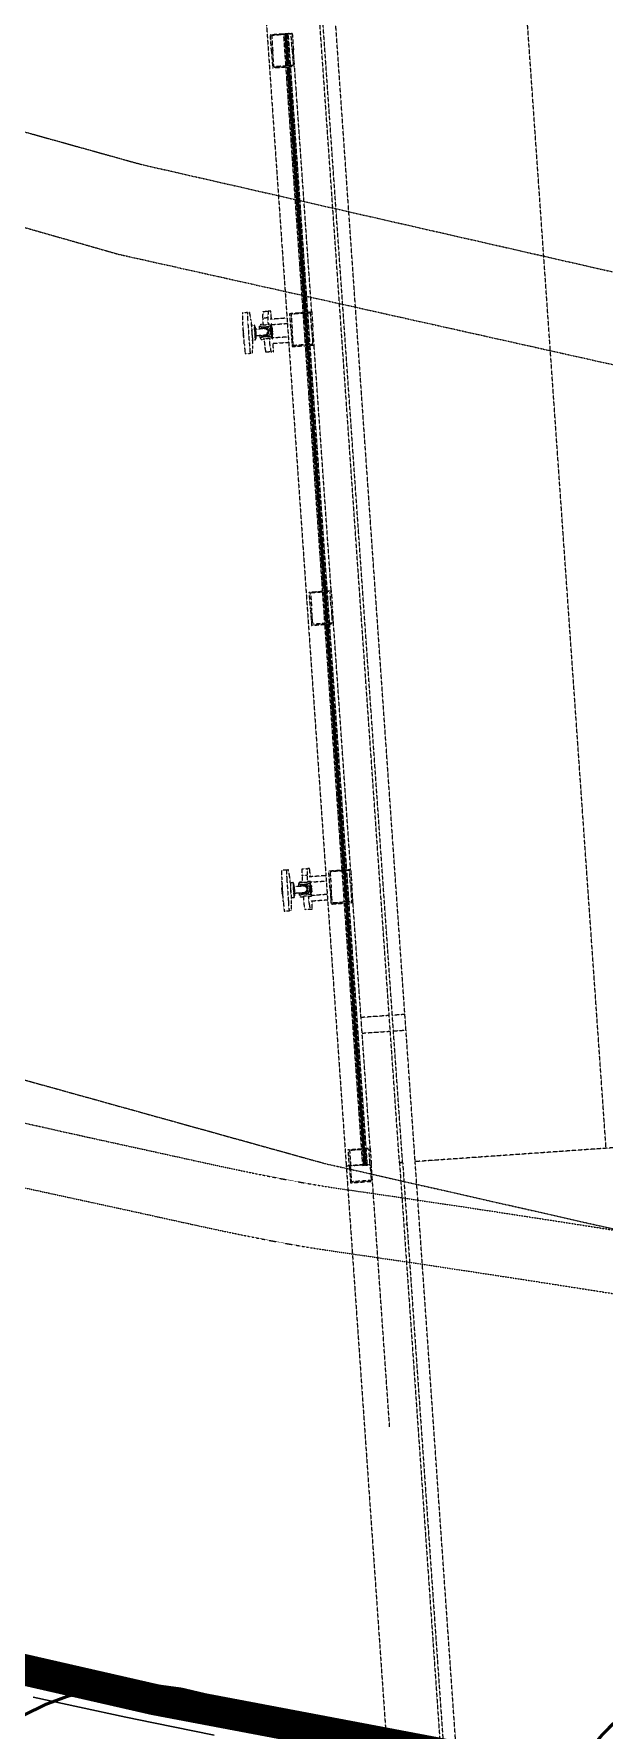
# Model space of a CAD drawing. Header units: millimetres. Extents: x 306 to 836129804, y -168137 to 818603917.
# Drawn here: x 834540654 to 834549740, y 818162277 to 818189289 of the extents above; entities that cross this region are included whole.
import ezdxf
from ezdxf.xclip import XClip

# ---------------------------------------------------------------- set-up
doc = ezdxf.new("R2010")
doc.units = ezdxf.units.MM
doc.header["$LTSCALE"] = 3
doc.header["$XCLIPFRAME"] = 0
for name, pattern in [('3A35X-LWK-LAN-DWG-1001-P00-L000-WS3-XLAN$0$HIDDEN', [0.375, 0.25, -0.125]), ('CENTER', [2, 1.25, -0.25, 0.25, -0.25]), ('DASHED', [0.75, 0.5, -0.25]), ('DASHED2', [0.375, 0.25, -0.125]), ('DGN Style 2', [1.94727e-06, 0, -1.94727e-06]), ('HIDDEN', [0.375, 0.25, -0.125])]:
    doc.linetypes.add(name, pattern=pattern)
for name, color, linetype in [('00_Xref', 7, 'Continuous'), ('22INWA-a', 6, 'CENTER'), ('3A35X-LWK-LAN-DWG-1001-P00-L000-WS3-XLAN$0$LWK_L_TREE_code', 252, 'Continuous'), ('_ANCILIARY HATCH', 1, 'Continuous'), ('_landscape', 1, 'HIDDEN'), ('_P34', 251, 'Continuous'), ('_PARCEL BOUNDARY', 10, 'DASHED'), ('AR-ROAD_AR_BS_MI_', 251, 'Continuous')]:
    doc.layers.add(name, color=color, linetype=linetype)
for name, color, linetype, lineweight in [('A-DETL-MBND', 251, 'Continuous', 13), ('A-FLOR', 251, 'Continuous', 13), ('A-FLOR-HRAL', 251, 'Continuous', 13), ('A-GENM', 251, 'Continuous', 5), ('A-MASS', 251, 'Continuous', 13), ('ADS280__', 251, 'Continuous', 13), ('ADS280_B', 251, 'Continuous', 13), ('ADS280_BSteel', 251, 'Continuous', 13), ('LWK-GA_PLANTERWALL', 251, 'Continuous', 30)]:
    doc.layers.add(name, color=color, linetype=linetype, lineweight=lineweight)

# ---------------------------------------------------------------- blocks, each defined once
blk = doc.blocks.new('x-baseplan')
at = {"layer": 'AR-ROAD_AR_BS_MI_', "color": 8, "linetype": 'DGN Style 2', "flags": 128}
for points in [[(834535.9, 818189.013), (834542.365, 818187.211), (834552.454, 818184.913), (834554.355, 818184.534), (834556.444, 818184.118), (834560.446, 818183.392), (834564.461, 818182.737), (834568.486, 818182.152), (834572.521, 818181.637), (834580.728, 818181.152)], [(834535.563, 818187.615), (834542.012, 818185.778), (834552.197, 818183.506), (834556.186, 818182.71), (834560.189, 818181.985), (834564.203, 818181.33), (834568.229, 818180.745), (834573.74, 818180.042)], [(834532.49, 818174.86), (834545.292, 818171.3), (834553.397, 818169.464)], [(834545.641, 818171.221), (834553.397, 818169.464), (834561.667, 818168.187)]]:
    blk.add_lwpolyline(points, dxfattribs=at)
at = {"layer": 'AR-ROAD_AR_BS_MI_', "color": 8, "linetype": 'DGN Style 2'}
for points, knots in [([(834538.777, 818172.349), (834540.784, 818171.872), (834542.707, 818171.466), (834544.592, 818171.035), (834547.107, 818170.672), (834548.635, 818170.439), (834550.163, 818170.197)], [0, 0, 0, 0, 0.271296, 0.558854, 0.558854, 1, 1, 1, 1]), ([(834538.535, 818171.346), (834540.562, 818170.897), (834542.488, 818170.49), (834544.409, 818170.051), (834548.912, 818169.401), (834553.779, 818168.607), (834558.641, 818167.776), (834562.324, 818167.306), (834564.62, 818166.967), (834567.293, 818166.654), (834569.14, 818166.468), (834571.076, 818166.28), (834572.642, 818166.119), (834572.73, 818166.11)], [0, 0, 0, 0, 0.085908, 0.176337, 0.176337, 0.493305, 0.617997, 0.617997, 0.825815, 0.825815, 0.859067, 0.992071, 1, 1, 1, 1])]:
    blk.add_open_spline(points, degree=3, knots=knots, dxfattribs=at)
blk = doc.blocks.new('Railing - End-Caps_0070CER10-01A-V10-BRIDGE DECK LEVEL')
at = {"layer": 'A-FLOR-HRAL'}
for p, q in [((-39, 0), (-37, 0)), ((-37, 0), (-7, 0)), ((11, 0), (37, 0)), ((37, 0), (40, 0)), ((-37, -2), (-39, -2)), ((-19, -2), (-37, -2)), ((37, -2), (19, -2)), ((40, -2), (37, -2))]:
    blk.add_line(p, q, dxfattribs=at)
blk = doc.blocks.new('A')
at = {"layer": 'A-DETL-MBND', "linetype": 'DASHED2', "ltscale": 5}
blk.add_line((834546585, 818170343), (834546588, 818170293), dxfattribs=at)
at = {"layer": 'A-FLOR', "linetype": 'DASHED2', "ltscale": 5}
blk.add_line((834549771, 818171542), (834547177, 818208652), dxfattribs=at)
at = {"layer": 'A-FLOR-HRAL', "linetype": 'DASHED2', "ltscale": 5}
for p, q in [((834546479, 818171312), (834543885, 818208422)), ((834546529, 818171316), (834543935, 818208425)), ((834544631, 818189277), (834544665, 818188778)), ((834544650, 818189278), (834544684, 818188780)), ((834544652, 818189279), (834544687, 818188780)), ((834544660, 818189279), (834544695, 818188780)), ((834544661, 818189279), (834544696, 818188780)), ((834544662, 818189279), (834544697, 818188781)), ((834544668, 818189280), (834544703, 818188781)), ((834544669, 818189280), (834544704, 818188781)), ((834544670, 818189280), (834544705, 818188781)), ((834544671, 818189280), (834544706, 818188781)), ((834544678, 818189280), (834544712, 818188782)), ((834544679, 818189280), (834544713, 818188782)), ((834544680, 818189281), (834544715, 818188782)), ((834544688, 818189281), (834544723, 818188782)), ((834544690, 818189281), (834544725, 818188782)), ((834544744, 818188784), (834544709, 818189283)), ((834544666, 818188763), (834544940, 818184853)), ((834544686, 818188765), (834544959, 818184854)), ((834544688, 818188765), (834544961, 818184854)), ((834544696, 818188765), (834544969, 818184855)), ((834544697, 818188766), (834544970, 818184855)), ((834544698, 818188766), (834544971, 818184855)), ((834544704, 818188766), (834544978, 818184856)), ((834544705, 818188766), (834544979, 818184856)), ((834544706, 818188766), (834544980, 818184856)), ((834544707, 818188766), (834544981, 818184856)), ((834544714, 818188767), (834544987, 818184856)), ((834544715, 818188767), (834544988, 818184856)), ((834544716, 818188767), (834544989, 818184856)), ((834544724, 818188767), (834544997, 818184857)), ((834544726, 818188768), (834544999, 818184857)), ((834545018, 818184858), (834544745, 818188769)), ((834544941, 818184838), (834544976, 818184339)), ((834544960, 818184839), (834544995, 818184341)), ((834544962, 818184839), (834544997, 818184341)), ((834544970, 818184840), (834545005, 818184341)), ((834544971, 818184840), (834545006, 818184341)), ((834544972, 818184840), (834545007, 818184341)), ((834544979, 818184841), (834545014, 818184342)), ((834544980, 818184841), (834545015, 818184342)), ((834544981, 818184841), (834545016, 818184342)), ((834544982, 818184841), (834545017, 818184342)), ((834544988, 818184841), (834545023, 818184342)), ((834544989, 818184841), (834545024, 818184343)), ((834544990, 818184841), (834545025, 818184343)), ((834544998, 818184842), (834545033, 818184343)), ((834545000, 818184842), (834545035, 818184343)), ((834545054, 818184345), (834545019, 818184843)), ((834544977, 818184324), (834545250, 818180414)), ((834544996, 818184326), (834545269, 818180415)), ((834544998, 818184326), (834545272, 818180415)), ((834545006, 818184326), (834545279, 818180416)), ((834545007, 818184326), (834545281, 818180416)), ((834545008, 818184326), (834545282, 818180416)), ((834545015, 818184327), (834545288, 818180416)), ((834545016, 818184327), (834545289, 818180416)), ((834545017, 818184327), (834545290, 818180417)), ((834545018, 818184327), (834545291, 818180417)), ((834545024, 818184327), (834545297, 818180417)), ((834545025, 818184328), (834545298, 818180417)), ((834545026, 818184328), (834545300, 818180417)), ((834545034, 818184328), (834545307, 818180418)), ((834545036, 818184328), (834545310, 818180418)), ((834545329, 818180419), (834545055, 818184330)), ((834545251, 818180399), (834545286, 818179900)), ((834545270, 818180400), (834545305, 818179901)), ((834545273, 818180400), (834545307, 818179902)), ((834545280, 818180401), (834545315, 818179902)), ((834545282, 818180401), (834545317, 818179902)), ((834545283, 818180401), (834545318, 818179902)), ((834545289, 818180401), (834545324, 818179903)), ((834545290, 818180401), (834545325, 818179903)), ((834545291, 818180402), (834545326, 818179903)), ((834545292, 818180402), (834545327, 818179903)), ((834545298, 818180402), (834545333, 818179903)), ((834545299, 818180402), (834545334, 818179903)), ((834545301, 818180402), (834545336, 818179903)), ((834545308, 818180403), (834545343, 818179904)), ((834545311, 818180403), (834545346, 818179904)), ((834545365, 818179905), (834545330, 818180404)), ((834545287, 818179885), (834545560, 818175975)), ((834545306, 818179886), (834545580, 818175976)), ((834545309, 818179887), (834545582, 818175976)), ((834545316, 818179887), (834545590, 818175977)), ((834545318, 818179887), (834545591, 818175977)), ((834545319, 818179887), (834545592, 818175977)), ((834545325, 818179888), (834545598, 818175977)), ((834545326, 818179888), (834545599, 818175977)), ((834545327, 818179888), (834545600, 818175977)), ((834545328, 818179888), (834545601, 818175977)), ((834545334, 818179888), (834545608, 818175978)), ((834545335, 818179888), (834545608, 818175978)), ((834545337, 818179888), (834545610, 818175978)), ((834545344, 818179889), (834545618, 818175979)), ((834545347, 818179889), (834545620, 818175979)), ((834545639, 818175980), (834545366, 818179891)), ((834545562, 818175960), (834545596, 818175461)), ((834545581, 818175961), (834545615, 818175462)), ((834545583, 818175961), (834545618, 818175462)), ((834545591, 818175962), (834545625, 818175463)), ((834545592, 818175962), (834545627, 818175463)), ((834545593, 818175962), (834545628, 818175463)), ((834545599, 818175962), (834545634, 818175463)), ((834545600, 818175962), (834545635, 818175464)), ((834545601, 818175962), (834545636, 818175464)), ((834545602, 818175962), (834545637, 818175464)), ((834545609, 818175963), (834545643, 818175464)), ((834545610, 818175963), (834545644, 818175464)), ((834545611, 818175963), (834545646, 818175464)), ((834545619, 818175964), (834545654, 818175465)), ((834545621, 818175964), (834545656, 818175465)), ((834545675, 818175466), (834545640, 818175965)), ((834545597, 818175446), (834545871, 818171535)), ((834545616, 818175447), (834545890, 818171537)), ((834545619, 818175447), (834545892, 818171537)), ((834545627, 818175448), (834545900, 818171537)), ((834545628, 818175448), (834545901, 818171538)), ((834545629, 818175448), (834545902, 818171538)), ((834545635, 818175449), (834545909, 818171538)), ((834545636, 818175449), (834545910, 818171538)), ((834545637, 818175449), (834545911, 818171538)), ((834545638, 818175449), (834545912, 818171538)), ((834545644, 818175449), (834545918, 818171539)), ((834545645, 818175449), (834545919, 818171539)), ((834545647, 818175449), (834545920, 818171539)), ((834545655, 818175450), (834545928, 818171539)), ((834545657, 818175450), (834545930, 818171540)), ((834545949, 818171541), (834545676, 818175451)), ((834545872, 818171520), (834545889, 818171271)), ((834545891, 818171522), (834545908, 818171272)), ((834545893, 818171522), (834545911, 818171273)), ((834545901, 818171522), (834545918, 818171273)), ((834545902, 818171523), (834545920, 818171273)), ((834545903, 818171523), (834545921, 818171273)), ((834545910, 818171523), (834545927, 818171274)), ((834545911, 818171523), (834545928, 818171274)), ((834545912, 818171523), (834545929, 818171274)), ((834545913, 818171523), (834545930, 818171274)), ((834545919, 818171524), (834545936, 818171274)), ((834545920, 818171524), (834545937, 818171274)), ((834545921, 818171524), (834545939, 818171275)), ((834545929, 818171524), (834545946, 818171275)), ((834545931, 818171525), (834545949, 818171275)), ((834545968, 818171277), (834545950, 818171526)), ((834545910, 818171273), (834545892, 818171271)), ((834545918, 818171273), (834545911, 818171273)), ((834545921, 818171273), (834545920, 818171273)), ((834545927, 818171274), (834545921, 818171273)), ((834545928, 818171274), (834545927, 818171274)), ((834545929, 818171274), (834545928, 818171274)), ((834545930, 818171274), (834545929, 818171274)), ((834545936, 818171274), (834545930, 818171274)), ((834545937, 818171274), (834545936, 818171274)), ((834545946, 818171275), (834545939, 818171275)), ((834545965, 818171276), (834545947, 818171275)), ((834546479, 818171312), (834546529, 818171316)), ((834546529, 818171316), (834546479, 818171312)), ((834546480, 818171305), (834548556, 818141610)), ((834546530, 818171309), (834548602, 818141663))]:
    blk.add_line(p, q, dxfattribs=at)
at = {"layer": 'A-FLOR-HRAL', "linetype": 'DASHED2', "ltscale": 5, "flags": 128}
for points in [[(834545892, 818171271), (834545891, 818171271), (834545890, 818171271), (834545890, 818171271), (834545890, 818171271), (834545889, 818171271), (834545889, 818171271)], [(834545911, 818171273), (834545910, 818171273), (834545910, 818171272), (834545909, 818171272), (834545909, 818171272), (834545908, 818171272), (834545908, 818171272)], [(834545920, 818171273), (834545920, 818171273), (834545920, 818171273), (834545919, 818171273), (834545919, 818171273), (834545919, 818171273), (834545919, 818171273), (834545918, 818171273)], [(834545949, 818171275), (834545949, 818171275), (834545948, 818171275), (834545948, 818171275), (834545948, 818171275), (834545947, 818171275), (834545946, 818171275)], [(834545968, 818171277), (834545968, 818171277), (834545968, 818171277), (834545967, 818171277), (834545967, 818171276), (834545966, 818171276), (834545965, 818171276)]]:
    blk.add_lwpolyline(points, dxfattribs=at)
at = {"layer": 'A-GENM', "linetype": 'DASHED2', "ltscale": 5}
for p, q in [((834544092, 818184854), (834544057, 818184851)), ((834544111, 818184749), (834544092, 818184854)), ((834544302, 818184761), (834544306, 818184869)), ((834544306, 818184869), (834544386, 818184874)), ((834544386, 818184874), (834544382, 818184767)), ((834544424, 818184877), (834544386, 818184874)), ((834544057, 818184851), (834543977, 818184846)), ((834544007, 818184347), (834543982, 818184696)), ((834544062, 818184701), (834544086, 818184352)), ((834544166, 818184651), (834544123, 818184648)), ((834544181, 818184628), (834544167, 818184650)), ((834544176, 818184589), (834544171, 818184589)), ((834544181, 818184583), (834544177, 818184589)), ((834544250, 818184633), (834544261, 818184657)), ((834544304, 818184661), (834544261, 818184658)), ((834544261, 818184657), (834544304, 818184660)), ((834544300, 818184650), (834544304, 818184660)), ((834544382, 818184767), (834544302, 818184761)), ((834544332, 818184605), (834544328, 818184605)), ((834544394, 818184666), (834544389, 818184657)), ((834544437, 818184670), (834544394, 818184667)), ((834544394, 818184666), (834544436, 818184669)), ((834544436, 818184669), (834544426, 818184645)), ((834544447, 818184608), (834544442, 818184608)), ((834544450, 818184587), (834544445, 818184660)), ((834544451, 818184602), (834544447, 818184608)), ((834544451, 818184577), (834544450, 818184584)), ((834543989, 818184576), (834543986, 818184570)), ((834543993, 818184472), (834543997, 818184466)), ((834544125, 818184575), (834544120, 818184575)), ((834544127, 818184485), (834544131, 818184486)), ((834544138, 818184205), (834544142, 818184313)), ((834544140, 818184413), (834544183, 818184416)), ((834544179, 818184479), (834544184, 818184479)), ((834544183, 818184417), (834544194, 818184442)), ((834544184, 818184479), (834544187, 818184486)), ((834544277, 818184424), (834544263, 818184446)), ((834544277, 818184424), (834544320, 818184427)), ((834544278, 818184423), (834544321, 818184426)), ((834544320, 818184427), (834544315, 818184436)), ((834544352, 818184220), (834544333, 818184325)), ((834544336, 818184485), (834544340, 818184485)), ((834544404, 818184442), (834544410, 818184433)), ((834544410, 818184433), (834544453, 818184436)), ((834544410, 818184432), (834544453, 818184435)), ((834544413, 818184330), (834544431, 818184226)), ((834544439, 818184459), (834544453, 818184436)), ((834544450, 818184498), (834544455, 818184498)), ((834544454, 818184525), (834544453, 818184536)), ((834544455, 818184517), (834544454, 818184523)), ((834544460, 818184446), (834544455, 818184513)), ((834544455, 818184498), (834544458, 818184505)), ((834544022, 818184197), (834544102, 818184203)), ((834544102, 818184203), (834544138, 818184205)), ((834544431, 818184226), (834544352, 818184220)), ((834544431, 818184226), (834544470, 818184229)), ((834544679, 818175973), (834544599, 818175968)), ((834544711, 818175975), (834544679, 818175973)), ((834544729, 818175871), (834544711, 818175975)), ((834544927, 818175883), (834544930, 818175991)), ((834544930, 818175991), (834545010, 818175996)), ((834545010, 818175996), (834545007, 818175889)), ((834545044, 818175999), (834545010, 818175996)), ((834544607, 818175697), (834544604, 818175691)), ((834544629, 818175468), (834544605, 818175818)), ((834544684, 818175823), (834544709, 818175474)), ((834544742, 818175697), (834544738, 818175697)), ((834544784, 818175773), (834544741, 818175770)), ((834544797, 818175749), (834544784, 818175772)), ((834544794, 818175710), (834544789, 818175710)), ((834544798, 818175705), (834544794, 818175710)), ((834544876, 818175755), (834544886, 818175779)), ((834544929, 818175783), (834544886, 818175780)), ((834544886, 818175779), (834544928, 818175782)), ((834544925, 818175772), (834544928, 818175782)), ((834545007, 818175889), (834544927, 818175883)), ((834544959, 818175727), (834544955, 818175727)), ((834545018, 818175788), (834545014, 818175779)), ((834545018, 818175788), (834545061, 818175791)), ((834545062, 818175792), (834545019, 818175789)), ((834545061, 818175791), (834545052, 818175767)), ((834545065, 818175773), (834545064, 818175782)), ((834545072, 818175730), (834545067, 818175730)), ((834545068, 818175726), (834545068, 818175734)), ((834545076, 818175724), (834545072, 818175730)), ((834544610, 818175594), (834544614, 818175588)), ((834544614, 818175588), (834544617, 818175588)), ((834544744, 818175607), (834544749, 818175607)), ((834544756, 818175327), (834544759, 818175435)), ((834544757, 818175534), (834544800, 818175537)), ((834544797, 818175600), (834544802, 818175601)), ((834544801, 818175539), (834544810, 818175563)), ((834544802, 818175601), (834544805, 818175607)), ((834544902, 818175546), (834544889, 818175568)), ((834544902, 818175546), (834544945, 818175549)), ((834544902, 818175545), (834544945, 818175548)), ((834544940, 818175558), (834544960, 818175560)), ((834544945, 818175549), (834544940, 818175558)), ((834544975, 818175342), (834544958, 818175447)), ((834544963, 818175607), (834544967, 818175607)), ((834545029, 818175564), (834545035, 818175555)), ((834545035, 818175555), (834545077, 818175558)), ((834545035, 818175554), (834545078, 818175557)), ((834545037, 818175452), (834545055, 818175348)), ((834545065, 818175581), (834545077, 818175558)), ((834545074, 818175620), (834545079, 818175620)), ((834545076, 818175616), (834545075, 818175623)), ((834545079, 818175568), (834545079, 818175576)), ((834545080, 818175620), (834545083, 818175627)), ((834544644, 818175319), (834544724, 818175325)), ((834544724, 818175325), (834544756, 818175327)), ((834545055, 818175348), (834544975, 818175342)), ((834545055, 818175348), (834545090, 818175350))]:
    blk.add_line(p, q, dxfattribs=at)
at = {"layer": 'A-GENM', "linetype": 'DASHED2', "ltscale": 5, "flags": 128}
for points in [[(834544389, 818184657), (834544368, 818184655), (834544344, 818184653), (834544321, 818184651), (834544300, 818184650)], [(834544315, 818184436), (834544336, 818184438), (834544359, 818184440), (834544382, 818184441), (834544404, 818184442)], [(834545014, 818175779), (834544993, 818175776), (834544970, 818175775), (834544947, 818175773), (834544925, 818175772)], [(834544961, 818175560), (834544984, 818175562), (834545008, 818175563), (834545029, 818175564)]]:
    blk.add_lwpolyline(points, dxfattribs=at)
at = {"layer": 'A-GENM', "linetype": 'DASHED2', "ltscale": 5}
for centre, major_axis, ratio, start_param, end_param in [((834544435, 818184727), (-10, 150), 0.034951, 4.830399, 6.283185), ((834543988, 818184696), (-10, 150), 0.034951, 0, 1.570796), ((834544067, 818184702), (-10, 150), 0.034951, 0, 1.570796), ((834544124, 818184530), (-16, 230), 0.034951, 5.237096, 5.968692), ((834544132, 818184531), (-8, 118), 0.034951, 0, 3.278355), ((834544174, 818184534), (-8, 118), 0.034951, 6.146423, 9.56154), ((834544107, 818184529), (-5.9, 84.8), 0.999389, 5.319936, 5.381237), ((834544175, 818184534), (-3.8, 54.9), 0.034951, 5.609987, 7.853982), ((834544180, 818184534), (-3.8, 54.9), 0.034951, 5.365764, 7.853982), ((834544184, 818184534), (-3.4, 48.8), 0.034951, 4.712389, 7.853982), ((834544270, 818184540), (-8, 118), 0.034951, 6.176011, 6.419948), ((834544338, 818184545), (-5.9, 84.8), 0.999389, 0.359433, 0.938517), ((834544336, 818184545), (-4.4, 63.2), 0.999389, 0, 0.649704), ((834544332, 818184545), (-4.2, 59.9), 0.999389, 0, 0.509055), ((834544320, 818184544), (-16, 230), 0.034951, 0.336403, 1.084883), ((834544313, 818184543), (-8, 118), 0.034951, 6.176011, 6.419948), ((834544332, 818184545), (-4.2, 59.9), 0.999389, 4.494209, 6.283185), ((834544336, 818184545), (-4.4, 63.2), 0.999389, 3.141593, 6.283185), ((834544336, 818184545), (-4.2, 59.9), 0.999389, 3.141593, 6.283185), ((834544338, 818184545), (-5.9, 84.8), 0.999389, 3.501026, 5.923752), ((834544400, 818184550), (-16, 230), 0.034951, 0.336403, 1.083893), ((834544402, 818184550), (-8, 118), 0.034951, 6.176011, 6.419948), ((834544445, 818184553), (-8, 118), 0.034951, 5.088253, 6.419948), ((834544445, 818184553), (-3.2, 45.6), 0.034951, 6.021386, 7.853982), ((834544446, 818184553), (-3.8, 54.9), 0.034951, 5.609987, 7.853982), ((834544451, 818184553), (-3.8, 54.9), 0.034951, 5.365764, 7.853982), ((834544451, 818184553), (-3.8, 54.9), 0.034951, 5.161188, 5.314383), ((834544455, 818184553), (-3.4, 48.8), 0.034951, 4.712389, 7.853982), ((834543990, 818184521), (-3.4, 48.8), 0.034951, 5.047689, 7.853982), ((834543990, 818184521), (-3.4, 48.8), 0.034951, 1.570796, 4.216634), ((834543993, 818184521), (-3.8, 54.9), 0.034951, 5.609987, 7.853982), ((834543993, 818184521), (-3.8, 54.9), 0.034951, 1.570796, 3.814791), ((834544012, 818184347), (-10, 150), 0.034951, 1.570796, 3.141593), ((834544092, 818184353), (-10, 150), 0.034951, 1.570796, 3.141593), ((834544127, 818184530), (-3.2, 45.6), 0.034951, 0, 0.261799), ((834544127, 818184530), (-3.2, 45.6), 0.034951, 0.303296, 0.523599), ((834544127, 818184530), (-3.2, 45.6), 0.034951, 0.546987, 0.785398), ((834544127, 818184530), (-3.2, 45.6), 0.034951, 0.800051, 1.047198), ((834544127, 818184530), (-3.2, 45.6), 0.034951, 1.056095, 1.308997), ((834544127, 818184530), (-3.2, 45.6), 0.034951, 1.313289, 1.570796), ((834544127, 818184530), (-3.2, 45.6), 0.034951, 1.570796, 1.828304), ((834544127, 818184530), (-3.2, 45.6), 0.034951, 1.832596, 2.085498), ((834544127, 818184530), (-3.2, 45.6), 0.034951, 2.094395, 2.341541), ((834544127, 818184530), (-3.2, 45.6), 0.034951, 2.356194, 2.594606), ((834544127, 818184530), (-3.2, 45.6), 0.034951, 2.617994, 2.859768), ((834544127, 818184530), (-3.2, 45.6), 0.034951, 2.879793, 3.141593), ((834544124, 818184530), (-16, 230), 0.034951, 3.477995, 4.188132), ((834544174, 818184534), (-3.2, 45.6), 0.034951, 6.021386, 7.816197), ((834544175, 818184534), (-3.8, 54.9), 0.034951, 1.570796, 3.814791), ((834544174, 818184534), (-3.2, 45.6), 0.034951, 1.570796, 3.403392), ((834544107, 818184529), (-5.9, 84.8), 0.999389, 4.043556, 4.104856), ((834544180, 818184534), (-3.8, 54.9), 0.034951, 1.570796, 3.890964), ((834544180, 818184534), (-3.8, 54.9), 0.034951, 5.161188, 5.314383), ((834544184, 818184534), (-3.4, 48.8), 0.034951, 1.570796, 4.712389), ((834544180, 818184534), (-3.8, 54.9), 0.034951, 4.148492, 4.444839), ((834544180, 818184534), (-3.8, 54.9), 0.034951, 3.958398, 4.110395), ((834544338, 818184545), (-5.9, 84.8), 0.999389, 2.196137, 2.782159), ((834544270, 818184540), (-8, 118), 0.034951, 3.00483, 3.248767), ((834544336, 818184545), (-4.4, 63.2), 0.999389, 2.485102, 3.141593), ((834544332, 818184545), (-4.2, 59.9), 0.999389, 2.577024, 3.141593), ((834544313, 818184543), (-8, 118), 0.034951, 3.00483, 3.248767), ((834544320, 818184544), (-16, 230), 0.034951, 2.057157, 2.827099), ((834544332, 818184545), (-4.2, 59.9), 0.999389, 3.141593, 4.48799), ((834544329, 818184545), (-3.5, 49.9), 0.999389, 4.039191, 4.092519), ((834544329, 818184545), (-3.5, 49.9), 0.999389, 4.467084, 4.48799), ((834544400, 818184550), (-16, 230), 0.034951, 2.058159, 2.827099), ((834544402, 818184550), (-8, 118), 0.034951, 3.00483, 3.248767), ((834544446, 818184553), (-3.8, 54.9), 0.034951, 1.570796, 3.814791), ((834544445, 818184553), (-3.2, 45.6), 0.034951, 1.570796, 3.403392), ((834544451, 818184553), (-3.8, 54.9), 0.034951, 1.570796, 3.890964), ((834544445, 818184553), (-8, 118), 0.034951, 4.578471, 4.61024), ((834544445, 818184553), (-8, 118), 0.034951, 3.00483, 4.336525), ((834544455, 818184553), (-3.4, 48.8), 0.034951, 1.570796, 4.712389), ((834544451, 818184553), (-3.8, 54.9), 0.034951, 4.148492, 4.444839), ((834544451, 818184553), (-3.8, 54.9), 0.034951, 3.958398, 4.110395), ((834544459, 818184378), (-10, 150), 0.034951, 3.141593, 4.579469), ((834544609, 818175818), (-10, 150), 0.031758, 0, 1.570796), ((834544689, 818175823), (-10, 150), 0.031758, 0, 1.570796), ((834545055, 818175849), (-10, 150), 0.031758, 4.830399, 6.283185), ((834544607, 818175642), (-3.4, 48.8), 0.031758, 5.068635, 7.853982), ((834544611, 818175643), (-3.8, 54.9), 0.031758, 5.609987, 7.853982), ((834544616, 818175643), (-8, 118), 0.031758, 0, 3.278355), ((834544742, 818175652), (-16, 230), 0.031758, 5.222504, 5.968692), ((834544749, 818175652), (-8, 118), 0.031758, 0, 3.278355), ((834544744, 818175652), (-3.2, 45.6), 0.031758, 0, 0.261799), ((834544744, 818175652), (-3.2, 45.6), 0.031758, 0.303296, 0.523599), ((834544744, 818175652), (-3.2, 45.6), 0.031758, 0.546987, 0.785398), ((834544744, 818175652), (-3.2, 45.6), 0.031758, 0.800051, 1.047198), ((834544744, 818175652), (-3.2, 45.6), 0.031758, 1.056095, 1.308997), ((834544792, 818175655), (-8, 118), 0.031758, 6.146423, 9.56154), ((834544793, 818175655), (-3.8, 54.9), 0.031758, 5.609987, 7.853982), ((834544722, 818175650), (-5.9, 84.8), 0.999496, 5.279988, 5.334941), ((834544792, 818175655), (-3.2, 45.6), 0.031758, 6.021386, 7.853982), ((834544798, 818175656), (-3.8, 54.9), 0.031758, 5.3912, 7.853982), ((834544801, 818175656), (-3.4, 48.8), 0.031758, 4.712389, 7.853982), ((834544798, 818175656), (-3.8, 54.9), 0.031758, 5.161188, 5.320797), ((834544894, 818175662), (-8, 118), 0.031758, 6.176011, 6.419948), ((834544964, 818175667), (-5.9, 84.8), 0.999496, 0.359433, 0.938517), ((834544963, 818175667), (-4.4, 63.2), 0.999496, 0, 0.649704), ((834544959, 818175667), (-4.2, 59.9), 0.999496, 0, 0.558194), ((834544945, 818175666), (-16, 230), 0.031758, 0.336403, 1.084871), ((834544937, 818175665), (-8, 118), 0.031758, 5.984711, 6.419948), ((834544959, 818175667), (-4.2, 59.9), 0.999496, 3.141593, 6.283185), ((834544963, 818175667), (-4.4, 63.2), 0.999496, 3.141593, 6.283185), ((834544963, 818175667), (-4.2, 59.9), 0.999496, 3.141593, 6.283185), ((834544964, 818175667), (-5.9, 84.8), 0.999496, 3.501026, 5.923752), ((834544956, 818175667), (-3.5, 49.9), 0.999496, 4.884202, 4.936788), ((834545024, 818175671), (-16, 230), 0.031758, 0.336403, 1.083905), ((834545027, 818175672), (-8, 118), 0.031758, 6.176011, 6.419948), ((834545070, 818175675), (-8, 118), 0.031758, 5.088253, 6.419948), ((834545071, 818175675), (-3.8, 54.9), 0.031758, 5.609987, 7.853982), ((834545070, 818175675), (-3.2, 45.6), 0.031758, 6.021386, 7.853982), ((834545070, 818175675), (-3.2, 45.6), 0.031758, 1.570796, 3.403392), ((834545071, 818175675), (-3.8, 54.9), 0.031758, 1.570796, 3.814791), ((834545076, 818175675), (-3.8, 54.9), 0.031758, 5.3912, 7.853982), ((834545076, 818175675), (-3.8, 54.9), 0.031758, 1.570796, 3.883998), ((834545079, 818175675), (-3.4, 48.8), 0.031758, 4.712389, 7.853982), ((834545076, 818175675), (-3.8, 54.9), 0.031758, 5.161188, 5.320797), ((834545079, 818175675), (-3.4, 48.8), 0.031758, 1.570796, 4.712389), ((834544607, 818175642), (-3.4, 48.8), 0.031758, 1.570796, 4.236907), ((834544611, 818175643), (-3.8, 54.9), 0.031758, 1.570796, 3.814791), ((834544634, 818175469), (-10, 150), 0.031758, 1.570796, 3.141593), ((834544713, 818175474), (-10, 150), 0.031758, 1.570796, 3.141593), ((834544744, 818175652), (-3.2, 45.6), 0.031758, 1.313289, 1.570796), ((834544744, 818175652), (-3.2, 45.6), 0.031758, 1.570796, 1.828304), ((834544744, 818175652), (-3.2, 45.6), 0.031758, 1.832596, 2.085498), ((834544744, 818175652), (-3.2, 45.6), 0.031758, 2.094395, 2.341541), ((834544744, 818175652), (-3.2, 45.6), 0.031758, 2.356194, 2.594606), ((834544744, 818175652), (-3.2, 45.6), 0.031758, 2.617994, 2.859761), ((834544744, 818175652), (-3.2, 45.6), 0.031758, 2.879793, 3.141593), ((834544742, 818175652), (-16, 230), 0.031758, 3.477995, 4.202651), ((834544792, 818175655), (-3.2, 45.6), 0.031758, 1.570796, 3.403392), ((834544793, 818175655), (-3.8, 54.9), 0.031758, 1.570796, 3.814791), ((834544722, 818175650), (-5.9, 84.8), 0.999496, 4.089851, 4.144803), ((834544798, 818175656), (-3.8, 54.9), 0.031758, 1.570796, 3.883998), ((834544801, 818175656), (-3.4, 48.8), 0.031758, 1.570796, 4.712389), ((834544798, 818175656), (-3.8, 54.9), 0.031758, 4.157626, 4.421152), ((834544798, 818175656), (-3.8, 54.9), 0.031758, 3.964896, 4.103981), ((834544964, 818175667), (-5.9, 84.8), 0.999496, 2.196454, 2.782159), ((834544894, 818175662), (-8, 118), 0.031758, 3.00483, 3.248767), ((834544963, 818175667), (-4.4, 63.2), 0.999496, 2.485356, 3.141593), ((834544959, 818175667), (-4.2, 59.9), 0.999496, 2.577329, 3.141593), ((834544937, 818175665), (-8, 118), 0.031758, 3.00483, 3.442576), ((834544945, 818175666), (-16, 230), 0.031758, 2.057168, 2.827099), ((834545024, 818175671), (-16, 230), 0.031758, 2.058146, 2.827099), ((834545027, 818175672), (-8, 118), 0.031758, 3.00483, 3.248767), ((834545070, 818175675), (-8, 118), 0.031758, 3.00483, 4.336525), ((834545076, 818175675), (-3.8, 54.9), 0.031758, 4.157626, 4.421152), ((834545076, 818175675), (-3.8, 54.9), 0.031758, 3.964896, 4.103981), ((834545079, 818175500), (-10, 150), 0.031758, 3.141593, 4.594379)]:
    blk.add_ellipse(centre, major_axis=major_axis, ratio=ratio, start_param=start_param, end_param=end_param, dxfattribs=at)
for points, knots in [([(834544194, 818184442), (834544194, 818184444), (834544194, 818184450), (834544194, 818184459), (834544195, 818184466), (834544195, 818184473), (834544195, 818184477), (834544195, 818184481), (834544195, 818184484), (834544195, 818184486), (834544195, 818184488), (834544195, 818184489), (834544195, 818184491), (834544195, 818184493), (834544195, 818184496), (834544195, 818184498), (834544195, 818184501), (834544195, 818184502), (834544195, 818184503), (834544195, 818184504), (834544195, 818184505), (834544195, 818184507), (834544195, 818184509), (834544195, 818184512), (834544195, 818184515), (834544195, 818184518), (834544195, 818184520), (834544195, 818184522), (834544194, 818184523), (834544194, 818184525), (834544194, 818184528), (834544194, 818184532), (834544194, 818184535), (834544193, 818184539), (834544193, 818184542), (834544193, 818184545), (834544193, 818184547), (834544193, 818184549), (834544193, 818184550), (834544192, 818184552), (834544192, 818184555), (834544192, 818184558), (834544191, 818184561), (834544191, 818184563), (834544191, 818184565), (834544191, 818184566), (834544191, 818184567), (834544190, 818184568), (834544190, 818184569), (834544190, 818184572), (834544190, 818184574), (834544189, 818184577), (834544189, 818184579), (834544189, 818184581), (834544189, 818184582), (834544188, 818184584), (834544188, 818184586), (834544187, 818184589), (834544187, 818184593), (834544186, 818184597), (834544185, 818184603), (834544184, 818184611), (834544182, 818184620), (834544181, 818184625), (834544181, 818184628)], [0, 0, 0, 0, 0.066667, 0.133333, 0.2, 0.233333, 0.266667, 0.283333, 0.3, 0.316667, 0.325, 0.333333, 0.341667, 0.35, 0.366667, 0.383333, 0.391667, 0.395833, 0.4, 0.404167, 0.408333, 0.416667, 0.425, 0.433333, 0.45, 0.458333, 0.4625, 0.466667, 0.470833, 0.475, 0.483333, 0.491667, 0.5, 0.508333, 0.516667, 0.525, 0.529167, 0.533333, 0.5375, 0.541667, 0.55, 0.566667, 0.575, 0.583333, 0.591667, 0.595833, 0.6, 0.604167, 0.608333, 0.616667, 0.633333, 0.65, 0.658333, 0.666667, 0.675, 0.683333, 0.7, 0.716667, 0.733333, 0.766667, 0.8, 0.866667, 0.933333, 1, 1, 1, 1]), ([(834544249, 818184589), (834544249, 818184590), (834544249, 818184591), (834544249, 818184593), (834544249, 818184597), (834544249, 818184601), (834544249, 818184608), (834544250, 818184616), (834544250, 818184624), (834544250, 818184630), (834544250, 818184633)], [0.6920213, 0.6920213, 0.6920213, 0.6920213, 0.7, 0.7166667, 0.7333333, 0.7666667, 0.8, 0.8666667, 0.9333333, 1, 1, 1, 1]), ([(834544250, 818184633), (834544253, 818184632), (834544259, 818184630), (834544267, 818184629), (834544273, 818184627), (834544278, 818184626), (834544283, 818184625), (834544287, 818184625), (834544289, 818184624)], [0, 0, 0, 0, 0.2, 0.4, 0.5, 0.6, 0.7, 0.7957564, 0.7957564, 0.7957564, 0.7957564]), ([(834544302, 818184622), (834544305, 818184622), (834544309, 818184623), (834544314, 818184623), (834544317, 818184623), (834544321, 818184623), (834544326, 818184623), (834544330, 818184624), (834544332, 818184624)], [0, 0, 0, 0, 0.333333, 0.416667, 0.5, 0.666667, 0.833333, 1, 1, 1, 1]), ([(834544332, 818184624), (834544334, 818184624), (834544337, 818184624), (834544342, 818184625), (834544347, 818184625), (834544350, 818184625), (834544355, 818184626), (834544359, 818184626), (834544362, 818184627)], [0, 0, 0, 0, 0.166667, 0.333333, 0.5, 0.583333, 0.666667, 1, 1, 1, 1]), ([(834544362, 818184627), (834544365, 818184627), (834544370, 818184629), (834544378, 818184630), (834544384, 818184632), (834544391, 818184634), (834544397, 818184636), (834544405, 818184638), (834544415, 818184641), (834544422, 818184644), (834544426, 818184645)], [0, 0, 0, 0, 0.1, 0.2, 0.3, 0.4, 0.5, 0.6, 0.8, 1, 1, 1, 1]), ([(834544426, 818184645), (834544426, 818184642), (834544426, 818184637), (834544425, 818184628), (834544425, 818184620), (834544425, 818184614), (834544425, 818184609), (834544425, 818184606), (834544424, 818184603), (834544424, 818184601), (834544424, 818184599), (834544424, 818184597), (834544424, 818184596), (834544424, 818184593), (834544424, 818184591), (834544424, 818184588), (834544424, 818184586), (834544424, 818184585), (834544424, 818184584), (834544425, 818184583), (834544425, 818184581), (834544425, 818184579), (834544425, 818184577), (834544425, 818184574), (834544425, 818184571), (834544425, 818184568), (834544425, 818184566), (834544425, 818184565), (834544425, 818184563), (834544425, 818184561), (834544425, 818184558), (834544426, 818184555), (834544426, 818184551), (834544426, 818184548), (834544426, 818184544), (834544427, 818184541), (834544427, 818184539), (834544427, 818184538), (834544427, 818184536), (834544427, 818184535), (834544428, 818184532), (834544428, 818184528), (834544428, 818184525), (834544428, 818184523), (834544429, 818184522), (834544429, 818184520), (834544429, 818184519), (834544429, 818184518), (834544429, 818184517), (834544430, 818184515), (834544430, 818184512), (834544430, 818184509), (834544431, 818184507), (834544431, 818184506), (834544431, 818184504), (834544431, 818184502), (834544432, 818184500), (834544432, 818184497), (834544433, 818184494), (834544433, 818184490), (834544434, 818184483), (834544436, 818184475), (834544437, 818184467), (834544438, 818184461), (834544439, 818184459)], [0, 0, 0, 0, 0.066667, 0.133333, 0.2, 0.233333, 0.266667, 0.283333, 0.3, 0.316667, 0.325, 0.333333, 0.341667, 0.35, 0.366667, 0.383333, 0.391667, 0.395833, 0.4, 0.404167, 0.408333, 0.416667, 0.425, 0.433333, 0.45, 0.458333, 0.4625, 0.466667, 0.470833, 0.475, 0.483333, 0.491667, 0.5, 0.508333, 0.516667, 0.525, 0.529167, 0.533333, 0.5375, 0.541667, 0.55, 0.566667, 0.575, 0.583333, 0.591667, 0.595833, 0.6, 0.604167, 0.608333, 0.616667, 0.633333, 0.65, 0.658333, 0.666667, 0.675, 0.683333, 0.7, 0.716667, 0.733333, 0.766667, 0.8, 0.866667, 0.933333, 1, 1, 1, 1]), ([(834544263, 818184446), (834544263, 818184449), (834544262, 818184455), (834544260, 818184463), (834544259, 818184471), (834544258, 818184477), (834544257, 818184482), (834544257, 818184485), (834544256, 818184487), (834544256, 818184489), (834544256, 818184489)], [0, 0, 0, 0, 0.0666667, 0.1333333, 0.2, 0.2333333, 0.2666667, 0.2833333, 0.3, 0.307938, 0.307938, 0.307938, 0.307938]), ([(834544313, 818184464), (834544311, 818184463), (834544306, 818184462), (834544300, 818184460), (834544295, 818184458), (834544290, 818184457), (834544285, 818184455), (834544279, 818184453), (834544272, 818184450), (834544266, 818184448), (834544263, 818184446)], [0, 0, 0, 0, 0.1, 0.2, 0.3, 0.4, 0.5, 0.6, 0.8, 1, 1, 1, 1]), ([(834544343, 818184467), (834544341, 818184466), (834544337, 818184466), (834544332, 818184466), (834544328, 818184465), (834544325, 818184465), (834544320, 818184465), (834544316, 818184464), (834544313, 818184464)], [0, 0, 0, 0, 0.166667, 0.333333, 0.5, 0.583333, 0.666667, 1, 1, 1, 1]), ([(834544373, 818184468), (834544370, 818184468), (834544366, 818184468), (834544361, 818184468), (834544358, 818184467), (834544353, 818184467), (834544348, 818184467), (834544345, 818184467), (834544343, 818184467)], [0, 0, 0, 0, 0.333333, 0.416667, 0.5, 0.666667, 0.833333, 1, 1, 1, 1]), ([(834544439, 818184459), (834544435, 818184459), (834544427, 818184461), (834544417, 818184462), (834544409, 818184464), (834544403, 818184465), (834544396, 818184465), (834544389, 818184466), (834544381, 818184467), (834544376, 818184468), (834544373, 818184468)], [0, 0, 0, 0, 0.2, 0.4, 0.5, 0.6, 0.7, 0.8, 0.9, 1, 1, 1, 1]), ([(834544811, 818175589), (834544811, 818175591), (834544811, 818175594), (834544811, 818175599), (834544811, 818175602), (834544811, 818175605), (834544811, 818175607), (834544811, 818175609), (834544811, 818175611), (834544811, 818175612), (834544811, 818175614), (834544811, 818175617), (834544811, 818175620), (834544811, 818175622), (834544811, 818175623), (834544811, 818175624), (834544811, 818175625), (834544811, 818175627), (834544811, 818175628), (834544811, 818175631), (834544811, 818175634), (834544811, 818175637), (834544810, 818175640), (834544810, 818175642), (834544810, 818175643), (834544810, 818175644), (834544810, 818175647), (834544810, 818175649), (834544810, 818175653), (834544809, 818175656), (834544809, 818175660), (834544809, 818175664), (834544809, 818175666), (834544808, 818175668), (834544808, 818175670), (834544808, 818175671), (834544808, 818175673), (834544808, 818175676), (834544807, 818175679), (834544807, 818175682), (834544807, 818175684), (834544807, 818175686), (834544806, 818175688), (834544806, 818175689), (834544806, 818175689), (834544806, 818175691), (834544806, 818175693), (834544805, 818175696), (834544805, 818175698), (834544805, 818175700), (834544805, 818175702), (834544804, 818175703), (834544804, 818175705), (834544804, 818175708), (834544803, 818175710), (834544803, 818175714), (834544802, 818175718), (834544801, 818175725), (834544800, 818175732), (834544798, 818175741), (834544797, 818175746), (834544797, 818175749)], [0.20105, 0.20105, 0.20105, 0.20105, 0.2333333, 0.2666667, 0.2833333, 0.3, 0.3166667, 0.325, 0.3333333, 0.3416667, 0.35, 0.3666667, 0.3833333, 0.3916667, 0.3958333, 0.4, 0.4041667, 0.4083333, 0.4166667, 0.425, 0.4333333, 0.45, 0.4583333, 0.4625, 0.4666667, 0.4708333, 0.475, 0.4833333, 0.4916667, 0.5, 0.5083333, 0.5166667, 0.525, 0.5291667, 0.5333333, 0.5375, 0.5416667, 0.55, 0.5666667, 0.575, 0.5833333, 0.5916667, 0.5958333, 0.6, 0.6041667, 0.6083333, 0.6166667, 0.6333333, 0.65, 0.6583333, 0.6666667, 0.675, 0.6833333, 0.7, 0.7166667, 0.7333333, 0.7666667, 0.8, 0.8666667, 0.9333333, 1, 1, 1, 1]), ([(834544875, 818175711), (834544875, 818175712), (834544875, 818175713), (834544875, 818175715), (834544875, 818175719), (834544875, 818175723), (834544875, 818175730), (834544876, 818175738), (834544876, 818175746), (834544876, 818175752), (834544876, 818175755)], [0.6920213, 0.6920213, 0.6920213, 0.6920213, 0.7, 0.7166667, 0.7333333, 0.7666667, 0.8, 0.8666667, 0.9333333, 1, 1, 1, 1]), ([(834544876, 818175755), (834544879, 818175754), (834544885, 818175752), (834544893, 818175751), (834544899, 818175749), (834544904, 818175748), (834544909, 818175747), (834544915, 818175746), (834544922, 818175745), (834544926, 818175745), (834544929, 818175744)], [0, 0, 0, 0, 0.2, 0.4, 0.5, 0.6, 0.7, 0.8, 0.9, 1, 1, 1, 1]), ([(834544929, 818175744), (834544932, 818175745), (834544935, 818175745), (834544940, 818175745), (834544943, 818175745), (834544948, 818175745), (834544953, 818175745), (834544956, 818175746), (834544958, 818175746)], [0, 0, 0, 0, 0.333333, 0.416667, 0.5, 0.666667, 0.833333, 1, 1, 1, 1]), ([(834544958, 818175746), (834544960, 818175746), (834544964, 818175746), (834544969, 818175747), (834544973, 818175747), (834544976, 818175747), (834544981, 818175748), (834544985, 818175748), (834544988, 818175749)], [0, 0, 0, 0, 0.166667, 0.333333, 0.5, 0.583333, 0.666667, 1, 1, 1, 1]), ([(834544988, 818175749), (834544991, 818175749), (834544996, 818175751), (834545004, 818175752), (834545011, 818175754), (834545017, 818175756), (834545023, 818175758), (834545031, 818175760), (834545041, 818175763), (834545048, 818175766), (834545052, 818175767)], [0, 0, 0, 0, 0.1, 0.2, 0.3, 0.4, 0.5, 0.6, 0.8, 1, 1, 1, 1]), ([(834545052, 818175767), (834545052, 818175764), (834545051, 818175759), (834545051, 818175750), (834545051, 818175742), (834545051, 818175736), (834545051, 818175731), (834545051, 818175728), (834545051, 818175725), (834545051, 818175723), (834545051, 818175721), (834545051, 818175719), (834545051, 818175718), (834545051, 818175715), (834545051, 818175713), (834545051, 818175710), (834545051, 818175708), (834545051, 818175707), (834545051, 818175706), (834545051, 818175705), (834545051, 818175703), (834545051, 818175701), (834545051, 818175699), (834545051, 818175696), (834545051, 818175693), (834545051, 818175690), (834545051, 818175688), (834545051, 818175687), (834545051, 818175685), (834545052, 818175683), (834545052, 818175681), (834545052, 818175677), (834545052, 818175673), (834545053, 818175670), (834545053, 818175666), (834545053, 818175663), (834545053, 818175661), (834545053, 818175660), (834545053, 818175659), (834545054, 818175657), (834545054, 818175654), (834545054, 818175651), (834545055, 818175648), (834545055, 818175645), (834545055, 818175644), (834545055, 818175642), (834545055, 818175641), (834545055, 818175640), (834545056, 818175639), (834545056, 818175637), (834545056, 818175634), (834545057, 818175632), (834545057, 818175629), (834545057, 818175628), (834545057, 818175626), (834545058, 818175624), (834545058, 818175622), (834545058, 818175619), (834545059, 818175616), (834545059, 818175612), (834545060, 818175605), (834545062, 818175598), (834545063, 818175589), (834545064, 818175583), (834545065, 818175581)], [0, 0, 0, 0, 0.066667, 0.133333, 0.2, 0.233333, 0.266667, 0.283333, 0.3, 0.316667, 0.325, 0.333333, 0.341667, 0.35, 0.366667, 0.383333, 0.391667, 0.395833, 0.4, 0.404167, 0.408333, 0.416667, 0.425, 0.433333, 0.45, 0.458333, 0.4625, 0.466667, 0.470833, 0.475, 0.483333, 0.491667, 0.5, 0.508333, 0.516667, 0.525, 0.529167, 0.533333, 0.5375, 0.541667, 0.55, 0.566667, 0.575, 0.583333, 0.591667, 0.595833, 0.6, 0.604167, 0.608333, 0.616667, 0.633333, 0.65, 0.658333, 0.666667, 0.675, 0.683333, 0.7, 0.716667, 0.733333, 0.766667, 0.8, 0.866667, 0.933333, 1, 1, 1, 1]), ([(834544889, 818175568), (834544889, 818175571), (834544888, 818175577), (834544886, 818175585), (834544885, 818175593), (834544884, 818175599), (834544883, 818175604), (834544883, 818175607), (834544882, 818175609), (834544882, 818175611), (834544882, 818175611)], [0, 0, 0, 0, 0.0666667, 0.1333333, 0.2, 0.2333333, 0.2666667, 0.2833333, 0.3, 0.307938, 0.307938, 0.307938, 0.307938]), ([(834544940, 818175586), (834544937, 818175585), (834544933, 818175584), (834544927, 818175582), (834544921, 818175580), (834544916, 818175579), (834544911, 818175577), (834544905, 818175575), (834544898, 818175572), (834544892, 818175570), (834544889, 818175568)], [0, 0, 0, 0, 0.1, 0.2, 0.3, 0.4, 0.5, 0.6, 0.8, 1, 1, 1, 1]), ([(834544969, 818175589), (834544967, 818175588), (834544964, 818175588), (834544959, 818175588), (834544954, 818175587), (834544951, 818175587), (834544946, 818175587), (834544943, 818175586), (834544940, 818175586)], [0, 0, 0, 0, 0.166667, 0.333333, 0.5, 0.583333, 0.666667, 1, 1, 1, 1]), ([(834544999, 818175590), (834544996, 818175590), (834544992, 818175590), (834544987, 818175590), (834544984, 818175589), (834544980, 818175589), (834544975, 818175589), (834544971, 818175589), (834544969, 818175589)], [0, 0, 0, 0, 0.333333, 0.416667, 0.5, 0.666667, 0.833333, 1, 1, 1, 1]), ([(834545065, 818175581), (834545061, 818175581), (834545053, 818175583), (834545043, 818175584), (834545035, 818175586), (834545029, 818175587), (834545022, 818175588), (834545015, 818175588), (834545008, 818175589), (834545002, 818175590), (834544999, 818175590)], [0, 0, 0, 0, 0.2, 0.4, 0.5, 0.6, 0.7, 0.8, 0.9, 1, 1, 1, 1])]:
    blk.add_open_spline(points, degree=3, knots=knots, dxfattribs=at)
for points in [[(834544289, 818184624), (834544291, 818184624), (834544295, 818184623), (834544300, 818184623), (834544302, 818184622)], [(834544810, 818175563), (834544810, 818175566), (834544810, 818175571), (834544811, 818175580), (834544811, 818175586), (834544811, 818175589)]]:
    blk.add_open_spline(points, degree=3, dxfattribs=at)
at = {"layer": 'ADS280__', "linetype": 'DASHED2', "ltscale": 5}
for p, q in [((834546729, 818171330), (834544135, 818208439)), ((834552814, 818171755), (834546729, 818171330)), ((834548309, 818148720), (834546729, 818171330))]:
    blk.add_line(p, q, dxfattribs=at)
at = {"layer": 'ADS280_B', "linetype": 'DASHED2', "ltscale": 5}
for p, q in [((834544172, 818184584), (834544169, 818184583)), ((834544325, 818184594), (834544187, 818184585)), ((834544687, 818184763), (834544416, 818184744)), ((834544439, 818184660), (834544693, 818184678)), ((834544687, 818184763), (834544693, 818184678)), ((834544176, 818184484), (834544179, 818184484)), ((834544194, 818184485), (834544332, 818184495)), ((834544443, 818184360), (834544714, 818184378)), ((834544708, 818184463), (834544454, 818184446)), ((834544789, 818175705), (834544786, 818175705)), ((834544953, 818175717), (834544803, 818175706)), ((834545307, 818175884), (834545038, 818175865)), ((834545063, 818175782), (834545313, 818175799)), ((834545307, 818175884), (834545313, 818175799)), ((834544793, 818175605), (834544796, 818175605)), ((834544810, 818175606), (834544959, 818175617)), ((834545065, 818175481), (834545334, 818175500)), ((834545328, 818175585), (834545078, 818175567)), ((834546315, 818173657), (834545866, 818173625)), ((834545875, 818173508), (834545866, 818173625)), ((834546565, 818173674), (834546365, 818173660)), ((834545884, 818173376), (834546333, 818173407)), ((834546383, 818173411), (834546582, 818173425))]:
    blk.add_line(p, q, dxfattribs=at)
for centre, ratio, start_param, end_param in [((834544329, 818184545), 0.999389, 5.809951, 6.283185), ((834544329, 818184545), 0.999389, 4.475097, 5.759587), ((834544329, 818184545), 0.999389, 3.141593, 3.614827), ((834544329, 818184545), 0.999389, 3.665191, 4.079417), ((834544329, 818184545), 0.999389, 4.087406, 4.468257), ((834544956, 818175667), 0.999496, 5.809951, 6.283185), ((834544956, 818175667), 0.999496, 4.905023, 5.759587), ((834544956, 818175667), 0.999496, 4.519755, 4.884544), ((834544956, 818175667), 0.999496, 3.141593, 3.614827), ((834544956, 818175667), 0.999496, 3.665191, 4.45059)]:
    blk.add_ellipse(centre, major_axis=(-3.5, 49.9), ratio=ratio, start_param=start_param, end_param=end_param, dxfattribs=at)
at = {"layer": 'ADS280_BSteel', "linetype": 'DASHED2', "ltscale": 5}
for p, q in [((834544072, 818193556), (834544687, 818184763)), ((834544421, 818189278), (834544770, 818189302)), ((834544440, 818189014), (834544421, 818189278)), ((834544752, 818189286), (834544442, 818189264)), ((834544442, 818189264), (834544460, 818189015)), ((834544769, 818189037), (834544752, 818189286)), ((834544770, 818189302), (834544789, 818189038)), ((834544460, 818189015), (834544440, 818189014)), ((834544440, 818189014), (834544458, 818188749)), ((834544477, 818188765), (834544460, 818189015)), ((834544789, 818189038), (834544769, 818189037)), ((834544769, 818189037), (834544786, 818188787)), ((834544807, 818188773), (834544789, 818189038)), ((834544458, 818188749), (834544807, 818188773)), ((834544786, 818188787), (834544477, 818188765)), ((834545081, 818184863), (834544807, 818188773)), ((834544732, 818184838), (834545081, 818184863)), ((834545081, 818184863), (834545099, 818184599)), ((834544693, 818184678), (834545307, 818175884)), ((834544750, 818184574), (834544732, 818184838)), ((834545062, 818184846), (834544753, 818184825)), ((834544753, 818184825), (834544770, 818184576)), ((834545079, 818184597), (834545062, 818184846)), ((834545099, 818184599), (834545079, 818184597)), ((834545079, 818184597), (834545097, 818184348)), ((834545118, 818184334), (834545099, 818184599)), ((834544770, 818184576), (834544750, 818184574)), ((834544750, 818184574), (834544769, 818184310)), ((834544769, 818184310), (834545118, 818184334)), ((834544787, 818184326), (834544770, 818184576)), ((834545097, 818184348), (834544787, 818184326)), ((834545391, 818180424), (834545118, 818184334)), ((834545042, 818180399), (834545391, 818180424)), ((834545060, 818180135), (834545042, 818180399)), ((834545372, 818180407), (834545063, 818180386)), ((834545063, 818180386), (834545080, 818180136)), ((834545390, 818180158), (834545372, 818180407)), ((834545391, 818180424), (834545410, 818180159)), ((834545080, 818180136), (834545060, 818180135)), ((834545060, 818180135), (834545079, 818179870)), ((834545098, 818179887), (834545080, 818180136)), ((834545410, 818180159), (834545390, 818180158)), ((834545390, 818180158), (834545407, 818179908)), ((834545428, 818179895), (834545410, 818180159)), ((834545079, 818179870), (834545428, 818179895)), ((834545407, 818179908), (834545098, 818179887)), ((834545701, 818175984), (834545428, 818179895)), ((834545352, 818175960), (834545701, 818175984)), ((834545371, 818175696), (834545352, 818175960)), ((834545683, 818175968), (834545373, 818175946)), ((834545373, 818175946), (834545391, 818175697)), ((834545700, 818175719), (834545683, 818175968)), ((834545701, 818175984), (834545720, 818175720)), ((834545313, 818175799), (834545631, 818171261)), ((834545391, 818175697), (834545371, 818175696)), ((834545371, 818175696), (834545389, 818175431)), ((834545408, 818175448), (834545391, 818175697)), ((834545720, 818175720), (834545700, 818175719)), ((834545700, 818175719), (834545717, 818175469)), ((834545738, 818175456), (834545720, 818175720)), ((834545389, 818175431), (834545738, 818175456)), ((834545717, 818175469), (834545408, 818175448)), ((834545866, 818173625), (834545738, 818175456)), ((834546012, 818171545), (834545875, 818173508)), ((834545663, 818171521), (834546012, 818171545)), ((834545682, 818171242), (834545663, 818171521)), ((834545993, 818171529), (834545684, 818171507)), ((834545684, 818171507), (834545702, 818171243)), ((834546011, 818171265), (834545993, 818171529)), ((834546012, 818171545), (834546031, 818171267)), ((834545631, 818171261), (834545681, 818171264)), ((834545681, 818171264), (834545631, 818171261)), ((834545631, 818171261), (834547022, 818151363)), ((834545702, 818171243), (834545682, 818171242)), ((834545682, 818171242), (834545700, 818170992)), ((834545700, 818171266), (834545890, 818171279)), ((834545890, 818171279), (834545700, 818171266)), ((834545718, 818171009), (834545702, 818171243)), ((834545966, 818171284), (834546010, 818171287)), ((834546010, 818171287), (834545966, 818171284)), ((834546031, 818171267), (834546011, 818171265)), ((834546011, 818171265), (834546028, 818171030)), ((834546049, 818171017), (834546031, 818171267)), ((834545700, 818170992), (834546049, 818171017)), ((834546028, 818171030), (834545718, 818171009)), ((834546322, 818167106), (834546049, 818171017))]:
    blk.add_line(p, q, dxfattribs=at)
at = {"linetype": 'DASHED2', "extrusion": (0, 0, -1), "zscale": -1, "rotation": 176.0012948639944}
blk.add_blockref('Railing - End-Caps_0070CER10-01A-V10-BRIDGE DECK LEVEL', (-834545929, 818171272), dxfattribs=at)
blk = doc.blocks.new('3A35X-MAGP-P-LD-00-0')
at = {"layer": 'LWK-GA_PLANTERWALL'}
blk.add_polyline3d([(834543528, 818162194, 0), (834542557, 818162394, 0), (834542120, 818162484, 0), (834540641, 818162799, 0)], dxfattribs=at)
at = {"layer": 'A-MASS', "lineweight": -3}
blk.add_blockref('A', (0, 0), dxfattribs=at)
blk = doc.blocks.new('PB1')
at = {"layer": '_PARCEL BOUNDARY', "ltscale": 5, "const_width": 382, "flags": 128}
blk.add_lwpolyline([(834493654, 817517222), (834495220, 817517337), (834492444, 817557035), (834498761, 817565962, 0.103945), (834533697, 817549820, 0.028149), (834560518, 817544745), (834570883, 817541589, 0.012181), (834580152, 817539059, 0.011817), (834589680, 817538655, 0.018959), (834627610, 817539489), (834630540, 817540418), (834634554, 817540697), (834637584, 817540183, 0.004979), (834647569, 817541071), (834660846, 817542394, -0.02316), (834692882, 817544092), (834848633, 817545126), (834853232, 817545226), (834857282, 817545692), (834861211, 817546780, 0.088944), (834868247, 817552295, 0.091283), (834872755, 817559703, 0.061858), (834874097, 817565165), (834880689, 817565564), (834904743, 817565941, 0.077341), (834909189, 817557307, 0.267473), (834920028, 817552490, 0.036377), (834937243, 817555572, 0.249423), (834949395, 817566641), (834966122, 817566903), (835091811, 817574777), (835119690, 817576586), (835121800, 817571864, 0.073697), (835125906, 817566838), (835207274, 817579502), (835208699, 817570346), (835222078, 817575222), (835227487, 817576187, 0.049054), (835256687, 817584425), (835337017, 817589446, -0.062186), (835336510, 817536749, 0.055712), (835335348, 817485197), (835335994, 817477945), (835339286, 817458795), (835342221, 817441416), (835346043, 817404387), (835266281, 817393086), (835170777, 817384907), (835121934, 817378609), (835122014, 817377733), (835091934, 817373836), (835080292, 817372113), (835071867, 817371247), (835046358, 817368019), (835046275, 817368216), (834552235, 817304559), (834499770, 817284511)], format="xyb", dxfattribs=at)
blk = doc.blocks.new('3A35X-LWK-LAN-DWG-1001-P00-L000-WS3-XLAN$0$lwk_existing trees')
at = {"layer": '_landscape', "linetype": '3A35X-LWK-LAN-DWG-1001-P00-L000-WS3-XLAN$0$HIDDEN', "ltscale": 2, "const_width": 50}
for points in [[(889829043, 757665724, -0.824636), (889827870, 757658455, -1.212656), (889829043, 757665724, 0.114334)], [(889837774, 757665239, -0.89738), (889836882, 757660349, -1.114355), (889837774, 757665239, -0.725292)]]:
    blk.add_lwpolyline(points, format="xyb", dxfattribs=at)
blk = doc.blocks.new('3A35X-MAGP-P-ADR-L00-L1')
at = {"layer": '_P34', "ltscale": 0.5}
h = blk.add_hatch(dxfattribs=at)
h.set_pattern_fill('AR-B816C', color=256, scale=0.5, angle=90)
h.set_pattern_definition([(93.998908535, (0, 0), (-108.437969498, 94.267315498), [198.4375, -4.7625]), (93.998908535, (2.33, -101.68), (-108.437969498, 94.267315498), [198.4375, -4.7625]), (183.998908535, (0, 0), (-94.267315498, -108.437969498), [-106.3625, 96.8375]), (183.998908535, (0.33, -4.75), (-94.267315498, -108.437969498), [-106.3625, 96.8375])])
edge = h.paths.add_edge_path()
edge.add_line((834498358, 818135395), (834498239, 818135387))
edge.add_line((834498239, 818135387), (834495869, 818169294))
edge.add_arc((834558590, 818267564), 116580, 237.45233, 253.60658)
edge.add_line((834525687, 818155723), (834523044, 818143726))
edge.add_line((834523044, 818143726), (834533514, 818141439))
edge.add_line((834533514, 818141439), (834540215, 818141890))
edge.add_line((834540215, 818141890), (834540855, 818132740))
edge.add_line((834540855, 818132740), (834540735, 818132732))
edge.add_line((834540735, 818132732), (834540748, 818132552))
edge.add_line((834540748, 818132552), (834541047, 818132573))
edge.add_line((834541047, 818132573), (834540382, 818142082))
edge.add_line((834540382, 818142082), (834533527, 818141621))
edge.add_line((834533527, 818141621), (834523258, 818143864))
edge.add_line((834523258, 818143864), (834525899, 818155849))
edge.add_arc((834558590, 818267564), 116400, 237.27618, 253.68924, ccw=False)
edge.add_line((834495665, 818169638), (834498072, 818135195))
edge.add_line((834498072, 818135195), (834498371, 818135216))
edge.add_line((834498371, 818135216), (834498358, 818135395))

msp = doc.modelspace()

# ---------------------------------------------------------------- hatches: boundary and pattern name
at = {"layer": '_ANCILIARY HATCH'}
h = msp.add_hatch(dxfattribs=at)
h.set_pattern_fill('CORK', color=256, scale=250, angle=3.9989)
h.set_pattern_definition([(3.99890835, (0, 0), (-55.35411464, 791.8175197), []), (138.99890835, (423.6, -368.2), (-1472.9274463, -1694.3440005), [1122.5325, -1122.5325]), (138.99890835, (621.5, -354.4), (-1472.9274463, -1694.3440005), [1122.5325, -1122.5325]), (138.99890835, (819.5, -340.6), (-1472.9274463, -1694.3440005), [1122.5325, -1122.5325])])
edge = h.paths.add_edge_path()
edge.add_line((834542595, 818106126), (834540395, 818141938))
edge.add_line((834540395, 818141938), (834541062, 818142016))
edge.add_line((834541062, 818142016), (834543263, 818129534))
edge.add_line((834543263, 818129534), (834545013, 818104490))
edge.add_line((834545013, 818104490), (834531772, 818103564))
edge.add_line((834531772, 818103564), (834520996, 818101658))
edge.add_line((834520996, 818101658), (834495927, 818099906))
edge.add_line((834495927, 818099906), (834493671, 818132184))
edge.add_line((834493671, 818132184), (834495067, 818132283))
edge.add_line((834495067, 818132283), (834492304, 818171810))
edge.add_line((834492304, 818171810), (834494648, 818175122))
edge.add_arc((834558589, 818267564), 112400, 235.32894, 253.55077)
edge.add_line((834526761, 818159764), (834525863, 818155685))
edge.add_arc((834562809, 818275296), 125188, 237.56452, 252.83479, ccw=False)
edge.add_line((834495665, 818169638), (834500461, 818103180))
edge.add_line((834500461, 818103180), (834542595, 818106126))

# ---------------------------------------------------------------- linework, layer by layer
at = {"layer": '22INWA-a', "ltscale": 2, "const_width": 500, "flags": 128}
msp.add_lwpolyline([(834645624, 817967960), (834644172, 817967858), (834645624, 817967960), (834648121, 817931878), (834646733, 817931603), (834552250, 817919488), (834509654, 817903227), (834493651, 818132199), (834495221, 818132309), (834492443, 818172005), (834498761, 818180933, 0.103945), (834533697, 818164791, 0.028149), (834560518, 818159716), (834570883, 818156560, 0.012181), (834580152, 818154030, 0.011817), (834589680, 818153626, 0.018959), (834627610, 818154460), (834630540, 818155389), (834633308, 818155581), (834636813, 818105510), (834642798, 818105929), (834646290, 818056051), (834640304, 818055632), (834643398, 818011440), (834641154, 818011283), (834643400, 817979197), (834644172, 817967858)], format="xyb", close=True, dxfattribs=at)

# ---------------------------------------------------------------- block references
at = {"rotation": 0.001091446304688521}
msp.add_blockref('3A35X-MAGP-P-ADR-L00-L1', (15584, -15898), dxfattribs=at)
at = {"ltscale": 0.5}
msp.add_blockref('3A35X-MAGP-P-LD-00-0', (0, 0), dxfattribs=at)
msp.add_blockref('PB1', (-1, 614971))
at = {"layer": '00_Xref'}
ref = msp.add_blockref('x-baseplan', (0, 0), dxfattribs=dict(at, xscale=1000, yscale=1000, zscale=1000))
XClip(ref).set_block_clipping_path([(834130.0932744878, 818214.2808966772), (834660.7980561039, 818251.3812309058), (834689.2509440434, 817844.3745563453), (834158.5461624272, 817807.2742220557)])
at = {"layer": '3A35X-LWK-LAN-DWG-1001-P00-L000-WS3-XLAN$0$LWK_L_TREE_code', "rotation": 4.019722940071883}
msp.add_blockref('3A35X-LWK-LAN-DWG-1001-P00-L000-WS3-XLAN$0$lwk_existing trees', (15584, -15899), dxfattribs=at)

doc.saveas('drawing.dxf')
